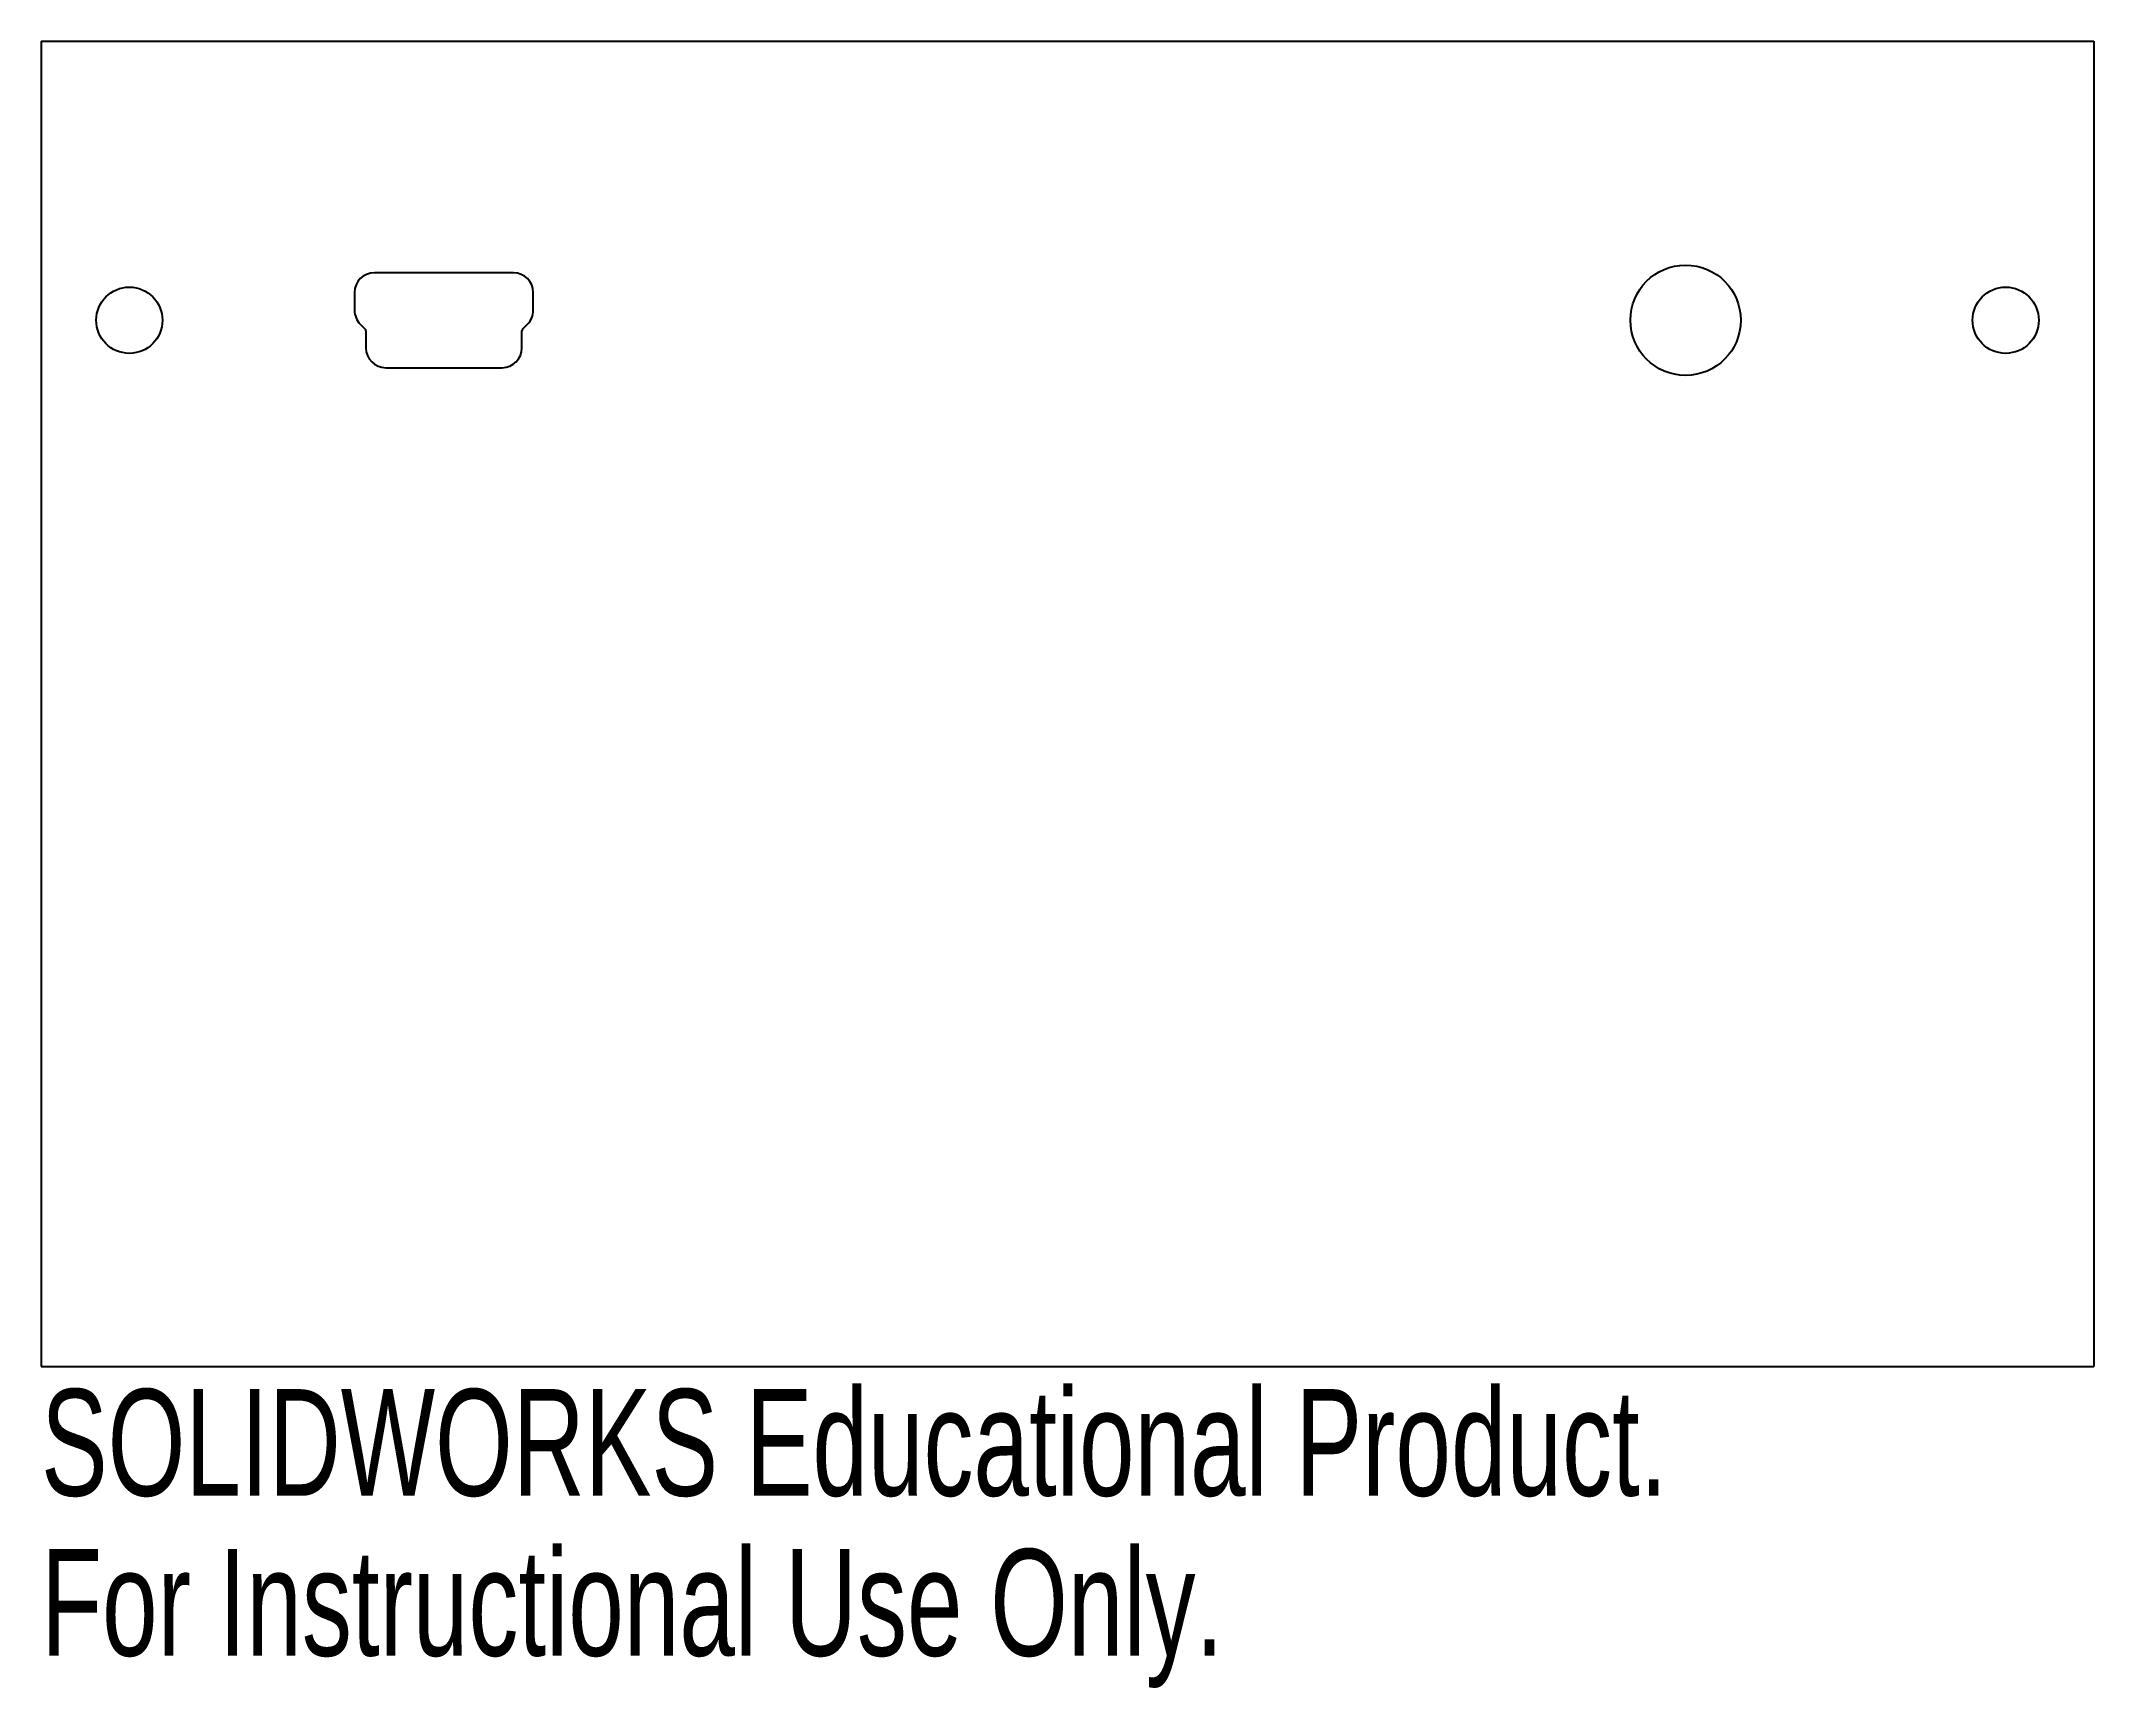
# Model space of a CAD drawing. Header units: millimetres. Extents: x 0.2 to 93.2, y 69.5 to 144.2.
import ezdxf

# ---------------------------------------------------------------- set-up
doc = ezdxf.new("R2010")
doc.units = ezdxf.units.MM
doc.styles.add('SLDTEXTSTYLE0', font='TXT', dxfattribs={"width": 0.7})

msp = doc.modelspace()

# ---------------------------------------------------------------- linework, layer by layer
at = {"color": 7, "linetype": 'Continuous', "lineweight": 25}
for p, q in [((0.188, 144.171), (93.188, 144.171)), ((0.188, 144.171), (0.188, 84.11)), ((93.188, 144.171), (93.188, 84.11)), ((21.588, 133.671), (15.288, 133.671)), ((14.388, 132.771), (14.388, 131.974)), ((22.488, 131.974), (22.488, 132.771)), ((14.649, 131.341), (14.874, 131.113)), ((22.002, 131.113), (22.227, 131.341)), ((14.903, 131.043), (14.903, 130.271)), ((21.973, 130.271), (21.973, 131.043)), ((15.803, 129.371), (21.073, 129.371)), ((0.188, 84.11), (93.188, 84.11))]:
    msp.add_line(p, q, dxfattribs=at)
for centre, radius in [((74.688, 131.521), 2.5), ((4.188, 131.521), 1.5), ((89.188, 131.521), 1.5)]:
    msp.add_circle(centre, radius, dxfattribs=at)
for centre, radius, start, end in [((15.288, 132.771), 0.9, 90, 180), ((21.588, 132.771), 0.9, 0, 90), ((15.288, 131.974), 0.9, 180, 224.72321), ((21.588, 131.974), 0.9, 315.27679, 0), ((14.803, 131.043), 0.1, 0, 44.72321), ((15.803, 130.271), 0.9, 180, 270), ((21.073, 130.271), 0.9, 270, 0), ((22.073, 131.043), 0.1, 135.27679, 180)]:
    msp.add_arc(centre, radius, start, end, dxfattribs=at)

# ---------------------------------------------------------------- texts
at = {"color": 7, "linetype": 'Continuous', "char_height": 4.83362, "attachment_point": 1, "style": 'SLDTEXTSTYLE0'}
for s, insert in [('SOLIDWORKS Educational Product.', (0.188, 83.09)), ('For Instructional Use Only.', (0.188, 75.84))]:
    msp.add_mtext(s, dxfattribs=dict(at, insert=insert))

doc.saveas('drawing.dxf')
